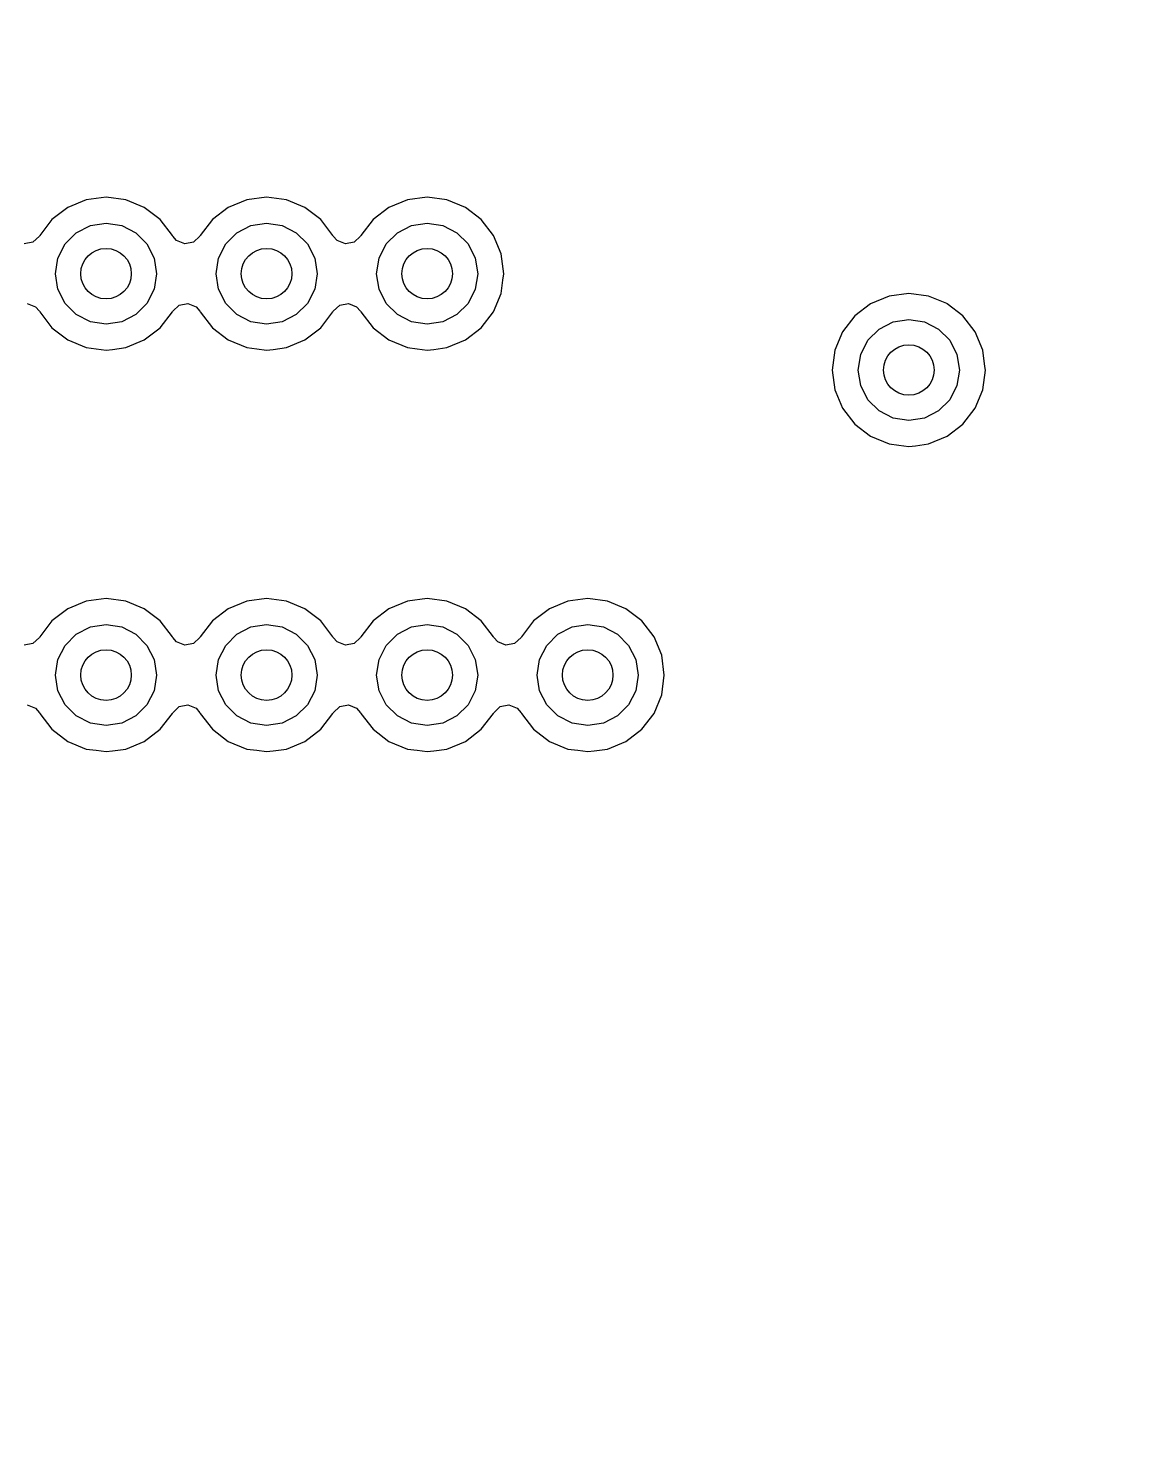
# Model space of a CAD drawing. Extents: x 116 to 183, y -128 to -37.6.
# Drawn here: x 142.64 to 151.36, y -62.36 to -51.15 of the extents above; entities that cross this region are included whole.
import ezdxf

# ---------------------------------------------------------------- set-up
doc = ezdxf.new("R2010")
doc.units = 0
doc.layers.add('BLACK', color=7, linetype='CONTINUOUS')

msp = doc.modelspace()

# ---------------------------------------------------------------- linework, layer by layer
at = {"layer": 'BLACK', "linetype": 'CONTINUOUS'}
for p, q in [((143.099237, -52.500956), (142.95316, -52.561463)), ((143.099239, -52.500955), (143.099237, -52.500956)), ((143.255999, -52.480318), (143.099239, -52.500955)), ((143.256001, -52.480318), (143.255999, -52.480318)), ((143.41276, -52.500955), (143.256001, -52.480318)), ((143.412762, -52.500956), (143.41276, -52.500955)), ((143.558841, -52.561464), (143.412762, -52.500956)), ((144.369237, -52.500956), (144.22316, -52.561463)), ((144.369239, -52.500955), (144.369237, -52.500956)), ((144.525999, -52.480318), (144.369239, -52.500955)), ((144.526001, -52.480318), (144.525999, -52.480318)), ((144.68276, -52.500955), (144.526001, -52.480318)), ((144.682762, -52.500956), (144.68276, -52.500955)), ((144.828841, -52.561464), (144.682762, -52.500956)), ((145.639237, -52.500956), (145.49316, -52.561463)), ((145.639239, -52.500955), (145.639237, -52.500956)), ((145.795999, -52.480318), (145.639239, -52.500955)), ((145.796001, -52.480318), (145.795999, -52.480318)), ((145.95276, -52.500955), (145.796001, -52.480318)), ((145.952762, -52.500956), (145.95276, -52.500955)), ((146.098841, -52.561464), (145.952762, -52.500956)), ((142.95316, -52.561463), (142.827718, -52.657718)), ((143.684282, -52.657718), (143.558841, -52.561464)), ((144.22316, -52.561463), (144.097718, -52.657718)), ((144.954282, -52.657718), (144.828841, -52.561464)), ((145.49316, -52.561463), (145.367718, -52.657718)), ((146.224282, -52.657718), (146.098841, -52.561464)), ((142.827718, -52.657718), (142.731458, -52.783166)), ((143.020886, -52.762393), (143.132393, -52.705577)), ((143.132393, -52.705577), (143.256, -52.686)), ((143.256, -52.686), (143.379607, -52.705577)), ((143.379607, -52.705577), (143.491114, -52.762393)), ((143.780536, -52.783159), (143.684282, -52.657718)), ((144.097718, -52.657718), (144.001458, -52.783166)), ((144.290886, -52.762393), (144.402393, -52.705577)), ((144.402393, -52.705577), (144.526, -52.686)), ((144.526, -52.686), (144.649607, -52.705577)), ((144.649607, -52.705577), (144.761114, -52.762393)), ((145.050536, -52.783159), (144.954282, -52.657718)), ((145.367718, -52.657718), (145.271458, -52.783166)), ((145.560886, -52.762393), (145.672393, -52.705577)), ((145.672393, -52.705577), (145.796, -52.686)), ((145.796, -52.686), (145.919607, -52.705577)), ((145.919607, -52.705577), (146.031114, -52.762393)), ((146.320536, -52.783159), (146.224282, -52.657718)), ((142.677821, -52.836703), (142.609214, -52.849927)), ((142.728387, -52.788487), (142.677821, -52.836703)), ((142.731458, -52.783166), (142.728387, -52.788487)), ((142.932393, -52.850886), (143.020886, -52.762393)), ((143.491114, -52.762393), (143.579607, -52.850886)), ((143.780541, -52.783166), (143.780536, -52.783159)), ((143.783613, -52.788487), (143.780541, -52.783166)), ((143.814349, -52.823959), (143.783613, -52.788487)), ((143.879214, -52.849927), (143.814349, -52.823959)), ((143.947821, -52.836703), (143.879214, -52.849927)), ((143.998387, -52.788487), (143.947821, -52.836703)), ((144.001458, -52.783166), (143.998387, -52.788487)), ((144.202393, -52.850886), (144.290886, -52.762393)), ((144.761114, -52.762393), (144.849607, -52.850886)), ((145.050541, -52.783166), (145.050536, -52.783159)), ((145.053613, -52.788487), (145.050541, -52.783166)), ((145.084349, -52.823959), (145.053613, -52.788487)), ((145.149214, -52.849927), (145.084349, -52.823959)), ((145.217821, -52.836703), (145.149214, -52.849927)), ((145.268387, -52.788487), (145.217821, -52.836703)), ((145.271458, -52.783166), (145.268387, -52.788487)), ((145.472393, -52.850886), (145.560886, -52.762393)), ((146.031114, -52.762393), (146.119607, -52.850886)), ((146.381044, -52.929238), (146.320536, -52.783159)), ((142.875577, -52.962393), (142.932393, -52.850886)), ((143.579607, -52.850886), (143.636423, -52.962393)), ((144.145577, -52.962393), (144.202393, -52.850886)), ((144.849607, -52.850886), (144.906423, -52.962393)), ((145.415577, -52.962393), (145.472393, -52.850886)), ((146.119607, -52.850886), (146.176423, -52.962393)), ((146.381044, -52.929239), (146.381044, -52.929238)), ((146.401682, -53.085998), (146.381044, -52.929239)), ((142.856, -53.086), (142.875577, -52.962393)), ((143.636423, -52.962393), (143.656, -53.086)), ((144.126, -53.086), (144.145577, -52.962393)), ((144.906423, -52.962393), (144.926, -53.086)), ((145.396, -53.086), (145.415577, -52.962393)), ((146.176423, -52.962393), (146.196, -53.086)), ((142.875577, -53.209607), (142.856, -53.086)), ((143.656, -53.086), (143.636423, -53.209607)), ((144.145577, -53.209607), (144.126, -53.086)), ((144.926, -53.086), (144.906423, -53.209607)), ((145.415577, -53.209607), (145.396, -53.086)), ((146.196, -53.086), (146.176423, -53.209607)), ((146.381044, -53.242762), (146.394926, -53.137317)), ((146.394926, -53.137317), (146.401682, -53.086001)), ((146.401682, -53.086001), (146.401682, -53.085998)), ((142.932393, -53.321114), (142.875577, -53.209607)), ((143.636423, -53.209607), (143.579607, -53.321114)), ((144.202393, -53.321114), (144.145577, -53.209607)), ((144.906423, -53.209607), (144.849607, -53.321114)), ((145.472393, -53.321114), (145.415577, -53.209607)), ((146.176423, -53.209607), (146.119607, -53.321114)), ((146.320536, -53.388841), (146.381044, -53.242762)), ((149.449237, -53.262956), (149.30316, -53.323463)), ((149.449239, -53.262955), (149.449237, -53.262956)), ((149.605999, -53.242318), (149.449239, -53.262955)), ((149.606001, -53.242318), (149.605999, -53.242318)), ((149.76276, -53.262955), (149.606001, -53.242318)), ((149.762762, -53.262956), (149.76276, -53.262955)), ((149.90548, -53.322072), (149.762762, -53.262956)), ((142.632782, -53.322072), (142.697648, -53.348037)), ((142.697648, -53.348037), (142.72839, -53.383515)), ((142.72839, -53.383515), (142.731461, -53.388834)), ((142.731461, -53.388834), (142.731464, -53.388841)), ((142.731464, -53.388841), (142.827718, -53.514282)), ((143.020886, -53.409607), (142.932393, -53.321114)), ((143.579607, -53.321114), (143.491114, -53.409607)), ((143.684282, -53.514282), (143.780536, -53.388841)), ((143.780536, -53.388841), (143.780541, -53.388828)), ((143.780541, -53.388828), (143.78361, -53.383515)), ((143.78361, -53.383515), (143.834175, -53.335298)), ((143.834175, -53.335298), (143.902782, -53.322072)), ((143.902782, -53.322072), (143.967648, -53.348037)), ((143.967648, -53.348037), (143.99839, -53.383515)), ((143.99839, -53.383515), (144.001461, -53.388834)), ((144.001461, -53.388834), (144.001464, -53.388841)), ((144.001464, -53.388841), (144.097718, -53.514282)), ((144.290886, -53.409607), (144.202393, -53.321114)), ((144.849607, -53.321114), (144.761114, -53.409607)), ((144.954282, -53.514282), (145.050536, -53.388841)), ((145.050536, -53.388841), (145.050541, -53.388828)), ((145.050541, -53.388828), (145.05361, -53.383515)), ((145.05361, -53.383515), (145.104175, -53.335298)), ((145.104175, -53.335298), (145.172782, -53.322072)), ((145.172782, -53.322072), (145.237648, -53.348037)), ((145.237648, -53.348037), (145.26839, -53.383515)), ((145.26839, -53.383515), (145.271461, -53.388834)), ((145.271461, -53.388834), (145.271464, -53.388841)), ((145.271464, -53.388841), (145.367718, -53.514282)), ((145.560886, -53.409607), (145.472393, -53.321114)), ((146.119607, -53.321114), (146.031114, -53.409607)), ((146.224282, -53.514282), (146.320536, -53.388841)), ((149.30316, -53.323463), (149.177718, -53.419718)), ((149.908841, -53.323464), (149.90548, -53.322072)), ((150.034282, -53.419718), (149.908841, -53.323464)), ((143.132393, -53.466423), (143.020886, -53.409607)), ((143.256, -53.486), (143.132393, -53.466423)), ((143.379607, -53.466423), (143.256, -53.486)), ((143.491114, -53.409607), (143.379607, -53.466423)), ((144.402393, -53.466423), (144.290886, -53.409607)), ((144.526, -53.486), (144.402393, -53.466423)), ((144.649607, -53.466423), (144.526, -53.486)), ((144.761114, -53.409607), (144.649607, -53.466423)), ((145.672393, -53.466423), (145.560886, -53.409607)), ((145.796, -53.486), (145.672393, -53.466423)), ((145.919607, -53.466423), (145.796, -53.486)), ((146.031114, -53.409607), (145.919607, -53.466423)), ((149.177718, -53.419718), (149.081463, -53.54516)), ((149.370886, -53.524393), (149.482393, -53.467577)), ((149.482393, -53.467577), (149.606, -53.448)), ((149.606, -53.448), (149.729607, -53.467577)), ((149.729607, -53.467577), (149.841114, -53.524393)), ((150.130536, -53.545159), (150.034282, -53.419718)), ((142.827718, -53.514282), (142.953159, -53.610536)), ((142.953159, -53.610536), (143.099238, -53.671044)), ((143.412762, -53.671044), (143.558841, -53.610536)), ((143.558841, -53.610536), (143.684282, -53.514282)), ((144.097718, -53.514282), (144.223159, -53.610536)), ((144.223159, -53.610536), (144.369238, -53.671044)), ((144.682762, -53.671044), (144.828841, -53.610536)), ((144.828841, -53.610536), (144.954282, -53.514282)), ((145.367718, -53.514282), (145.493159, -53.610536)), ((145.493159, -53.610536), (145.639238, -53.671044)), ((145.952762, -53.671044), (146.098841, -53.610536)), ((146.098841, -53.610536), (146.224282, -53.514282)), ((149.081463, -53.54516), (149.020956, -53.691237)), ((149.225577, -53.724393), (149.282393, -53.612886)), ((149.282393, -53.612886), (149.370886, -53.524393)), ((149.841114, -53.524393), (149.929607, -53.612886)), ((149.929607, -53.612886), (149.986423, -53.724393)), ((150.191044, -53.691238), (150.130536, -53.545159)), ((143.099238, -53.671044), (143.177619, -53.681363)), ((143.177619, -53.681363), (143.255999, -53.691682)), ((143.255999, -53.691682), (143.256, -53.691682)), ((143.256, -53.691682), (143.256001, -53.691682)), ((143.256001, -53.691682), (143.308254, -53.684802)), ((143.308254, -53.684802), (143.412762, -53.671044)), ((144.369238, -53.671044), (144.447619, -53.681363)), ((144.447619, -53.681363), (144.525999, -53.691682)), ((144.525999, -53.691682), (144.526, -53.691682)), ((144.526, -53.691682), (144.526001, -53.691682)), ((144.526001, -53.691682), (144.578254, -53.684802)), ((144.578254, -53.684802), (144.682762, -53.671044)), ((145.639238, -53.671044), (145.717619, -53.681363)), ((145.717619, -53.681363), (145.795999, -53.691682)), ((145.795999, -53.691682), (145.796, -53.691682)), ((145.796, -53.691682), (145.796001, -53.691682)), ((145.796001, -53.691682), (145.848254, -53.684802)), ((145.848254, -53.684802), (145.952762, -53.671044)), ((149.020955, -53.691239), (149.000318, -53.847998)), ((149.020956, -53.691237), (149.020955, -53.691239)), ((149.206, -53.848), (149.225577, -53.724393)), ((149.986423, -53.724393), (150.006, -53.848)), ((150.191044, -53.691239), (150.191044, -53.691238)), ((150.208204, -53.821585), (150.191044, -53.691239)), ((149.000318, -53.847998), (149.000318, -53.848001)), ((149.000318, -53.848001), (149.020955, -54.00476)), ((149.225577, -53.971607), (149.206, -53.848)), ((150.006, -53.848), (149.986423, -53.971607)), ((150.191044, -54.004762), (150.211682, -53.848)), ((150.211682, -53.848), (150.208204, -53.821585)), ((149.020955, -54.00476), (149.020956, -54.004762)), ((149.020956, -54.004762), (149.02871, -54.023483)), ((149.02871, -54.023483), (149.081464, -54.150841)), ((149.282393, -54.083114), (149.225577, -53.971607)), ((149.986423, -53.971607), (149.929607, -54.083114)), ((150.130536, -54.150841), (150.191044, -54.004762)), ((149.081464, -54.150841), (149.177718, -54.276282)), ((149.370886, -54.171607), (149.282393, -54.083114)), ((149.482393, -54.228423), (149.370886, -54.171607)), ((149.841114, -54.171607), (149.729607, -54.228423)), ((149.929607, -54.083114), (149.841114, -54.171607)), ((150.034282, -54.276282), (150.130536, -54.150841)), ((149.177718, -54.276282), (149.303159, -54.372536)), ((149.606, -54.248), (149.482393, -54.228423)), ((149.729607, -54.228423), (149.606, -54.248)), ((149.908841, -54.372536), (150.034282, -54.276282)), ((149.303159, -54.372536), (149.449238, -54.433044)), ((149.762762, -54.433044), (149.908841, -54.372536)), ((149.449238, -54.433044), (149.527619, -54.443363)), ((149.527619, -54.443363), (149.605999, -54.453682)), ((149.605999, -54.453682), (149.606, -54.453682)), ((149.606, -54.453682), (149.606001, -54.453682)), ((149.606001, -54.453682), (149.658254, -54.446802)), ((149.658254, -54.446802), (149.762762, -54.433044)), ((142.95316, -55.736463), (142.827718, -55.832718)), ((143.099237, -55.675956), (142.95316, -55.736463)), ((143.099239, -55.675955), (143.099237, -55.675956)), ((143.255999, -55.655318), (143.099239, -55.675955)), ((143.256001, -55.655318), (143.255999, -55.655318)), ((143.41276, -55.675955), (143.256001, -55.655318)), ((143.412762, -55.675956), (143.41276, -55.675955)), ((143.558841, -55.736464), (143.412762, -55.675956)), ((143.684282, -55.832718), (143.558841, -55.736464)), ((144.22316, -55.736463), (144.097718, -55.832718)), ((144.369237, -55.675956), (144.22316, -55.736463)), ((144.369239, -55.675955), (144.369237, -55.675956)), ((144.525999, -55.655318), (144.369239, -55.675955)), ((144.526001, -55.655318), (144.525999, -55.655318)), ((144.68276, -55.675955), (144.526001, -55.655318)), ((144.682762, -55.675956), (144.68276, -55.675955)), ((144.828841, -55.736464), (144.682762, -55.675956)), ((144.954282, -55.832718), (144.828841, -55.736464)), ((145.49316, -55.736463), (145.367718, -55.832718)), ((145.639237, -55.675956), (145.49316, -55.736463)), ((145.639239, -55.675955), (145.639237, -55.675956)), ((145.795999, -55.655318), (145.639239, -55.675955)), ((145.796001, -55.655318), (145.795999, -55.655318)), ((145.95276, -55.675955), (145.796001, -55.655318)), ((145.952762, -55.675956), (145.95276, -55.675955)), ((146.098841, -55.736464), (145.952762, -55.675956)), ((146.224282, -55.832718), (146.098841, -55.736464)), ((146.76316, -55.736463), (146.637718, -55.832718)), ((146.909237, -55.675956), (146.76316, -55.736463)), ((146.909239, -55.675955), (146.909237, -55.675956)), ((147.065999, -55.655318), (146.909239, -55.675955)), ((147.066001, -55.655318), (147.065999, -55.655318)), ((147.22276, -55.675955), (147.066001, -55.655318)), ((147.222762, -55.675956), (147.22276, -55.675955)), ((147.368841, -55.736464), (147.222762, -55.675956)), ((147.494282, -55.832718), (147.368841, -55.736464)), ((142.827718, -55.832718), (142.731458, -55.958166)), ((143.132393, -55.880577), (143.256, -55.861)), ((143.256, -55.861), (143.379607, -55.880577)), ((143.780536, -55.958159), (143.684282, -55.832718)), ((144.097718, -55.832718), (144.001458, -55.958166)), ((144.402393, -55.880577), (144.526, -55.861)), ((144.526, -55.861), (144.649607, -55.880577)), ((145.050536, -55.958159), (144.954282, -55.832718)), ((145.367718, -55.832718), (145.271458, -55.958166)), ((145.672393, -55.880577), (145.796, -55.861)), ((145.796, -55.861), (145.919607, -55.880577)), ((146.320536, -55.958159), (146.224282, -55.832718)), ((146.637718, -55.832718), (146.541458, -55.958166)), ((146.942393, -55.880577), (147.066, -55.861)), ((147.066, -55.861), (147.189607, -55.880577)), ((147.590536, -55.958159), (147.494282, -55.832718)), ((142.728387, -55.963487), (142.677821, -56.011703)), ((142.731458, -55.958166), (142.728387, -55.963487)), ((142.932393, -56.025886), (143.020886, -55.937393)), ((143.020886, -55.937393), (143.132393, -55.880577)), ((143.379607, -55.880577), (143.491114, -55.937393)), ((143.491114, -55.937393), (143.579607, -56.025886)), ((143.780541, -55.958166), (143.780536, -55.958159)), ((143.783613, -55.963487), (143.780541, -55.958166)), ((143.814349, -55.998959), (143.783613, -55.963487)), ((143.998387, -55.963487), (143.947821, -56.011703)), ((144.001458, -55.958166), (143.998387, -55.963487)), ((144.202393, -56.025886), (144.290886, -55.937393)), ((144.290886, -55.937393), (144.402393, -55.880577)), ((144.649607, -55.880577), (144.761114, -55.937393)), ((144.761114, -55.937393), (144.849607, -56.025886)), ((145.050541, -55.958166), (145.050536, -55.958159)), ((145.053613, -55.963487), (145.050541, -55.958166)), ((145.084349, -55.998959), (145.053613, -55.963487)), ((145.268387, -55.963487), (145.217821, -56.011703)), ((145.271458, -55.958166), (145.268387, -55.963487)), ((145.472393, -56.025886), (145.560886, -55.937393)), ((145.560886, -55.937393), (145.672393, -55.880577)), ((145.919607, -55.880577), (146.031114, -55.937393)), ((146.031114, -55.937393), (146.119607, -56.025886)), ((146.320541, -55.958166), (146.320536, -55.958159)), ((146.323613, -55.963487), (146.320541, -55.958166)), ((146.354349, -55.998959), (146.323613, -55.963487)), ((146.538387, -55.963487), (146.487821, -56.011703)), ((146.541458, -55.958166), (146.538387, -55.963487)), ((146.742393, -56.025886), (146.830886, -55.937393)), ((146.830886, -55.937393), (146.942393, -55.880577)), ((147.189607, -55.880577), (147.301114, -55.937393)), ((147.301114, -55.937393), (147.389607, -56.025886)), ((147.651044, -56.104238), (147.590536, -55.958159)), ((142.677821, -56.011703), (142.609214, -56.024927)), ((142.875577, -56.137393), (142.932393, -56.025886)), ((143.579607, -56.025886), (143.636423, -56.137393)), ((143.879214, -56.024927), (143.814349, -55.998959)), ((143.947821, -56.011703), (143.879214, -56.024927)), ((144.145577, -56.137393), (144.202393, -56.025886)), ((144.849607, -56.025886), (144.906423, -56.137393)), ((145.149214, -56.024927), (145.084349, -55.998959)), ((145.217821, -56.011703), (145.149214, -56.024927)), ((145.415577, -56.137393), (145.472393, -56.025886)), ((146.119607, -56.025886), (146.176423, -56.137393)), ((146.419214, -56.024927), (146.354349, -55.998959)), ((146.487821, -56.011703), (146.419214, -56.024927)), ((146.685577, -56.137393), (146.742393, -56.025886)), ((147.389607, -56.025886), (147.446423, -56.137393)), ((142.856, -56.261), (142.875577, -56.137393)), ((143.636423, -56.137393), (143.656, -56.261)), ((144.126, -56.261), (144.145577, -56.137393)), ((144.906423, -56.137393), (144.926, -56.261)), ((145.396, -56.261), (145.415577, -56.137393)), ((146.176423, -56.137393), (146.196, -56.261)), ((146.666, -56.261), (146.685577, -56.137393)), ((147.446423, -56.137393), (147.466, -56.261)), ((147.671682, -56.261), (147.651044, -56.104238)), ((142.875577, -56.384607), (142.856, -56.261)), ((143.656, -56.261), (143.636423, -56.384607)), ((144.145577, -56.384607), (144.126, -56.261)), ((144.926, -56.261), (144.906423, -56.384607)), ((145.415577, -56.384607), (145.396, -56.261)), ((146.196, -56.261), (146.176423, -56.384607)), ((146.685577, -56.384607), (146.666, -56.261)), ((147.466, -56.261), (147.446423, -56.384607)), ((147.651044, -56.417762), (147.671682, -56.261)), ((142.932393, -56.496114), (142.875577, -56.384607)), ((143.636423, -56.384607), (143.579607, -56.496114)), ((144.202393, -56.496114), (144.145577, -56.384607)), ((144.906423, -56.384607), (144.849607, -56.496114)), ((145.472393, -56.496114), (145.415577, -56.384607)), ((146.176423, -56.384607), (146.119607, -56.496114)), ((146.742393, -56.496114), (146.685577, -56.384607)), ((147.446423, -56.384607), (147.389607, -56.496114)), ((147.590536, -56.563841), (147.651044, -56.417762)), ((142.632782, -56.497072), (142.697648, -56.523037)), ((142.697648, -56.523037), (142.72839, -56.558515)), ((143.020886, -56.584607), (142.932393, -56.496114)), ((143.579607, -56.496114), (143.491114, -56.584607)), ((143.78361, -56.558515), (143.834175, -56.510298)), ((143.834175, -56.510298), (143.902782, -56.497072)), ((143.902782, -56.497072), (143.967648, -56.523037)), ((143.967648, -56.523037), (143.99839, -56.558515)), ((144.290886, -56.584607), (144.202393, -56.496114)), ((144.849607, -56.496114), (144.761114, -56.584607)), ((145.05361, -56.558515), (145.104175, -56.510298)), ((145.104175, -56.510298), (145.172782, -56.497072)), ((145.172782, -56.497072), (145.237648, -56.523037)), ((145.237648, -56.523037), (145.26839, -56.558515)), ((145.560886, -56.584607), (145.472393, -56.496114)), ((146.119607, -56.496114), (146.031114, -56.584607)), ((146.32361, -56.558515), (146.374175, -56.510298)), ((146.374175, -56.510298), (146.442782, -56.497072)), ((146.442782, -56.497072), (146.507648, -56.523037)), ((146.507648, -56.523037), (146.53839, -56.558515)), ((146.830886, -56.584607), (146.742393, -56.496114)), ((147.389607, -56.496114), (147.301114, -56.584607)), ((142.72839, -56.558515), (142.731461, -56.563834)), ((142.731461, -56.563834), (142.731464, -56.563841)), ((142.731464, -56.563841), (142.827718, -56.689282)), ((143.132393, -56.641423), (143.020886, -56.584607)), ((143.256, -56.661), (143.132393, -56.641423)), ((143.379607, -56.641423), (143.256, -56.661)), ((143.491114, -56.584607), (143.379607, -56.641423)), ((143.684282, -56.689282), (143.780536, -56.563841)), ((143.780536, -56.563841), (143.780541, -56.563828)), ((143.780541, -56.563828), (143.78361, -56.558515)), ((143.99839, -56.558515), (144.001461, -56.563834)), ((144.001461, -56.563834), (144.001464, -56.563841)), ((144.001464, -56.563841), (144.097718, -56.689282)), ((144.402393, -56.641423), (144.290886, -56.584607)), ((144.526, -56.661), (144.402393, -56.641423)), ((144.649607, -56.641423), (144.526, -56.661)), ((144.761114, -56.584607), (144.649607, -56.641423)), ((144.954282, -56.689282), (145.050536, -56.563841)), ((145.050536, -56.563841), (145.050541, -56.563828)), ((145.050541, -56.563828), (145.05361, -56.558515)), ((145.26839, -56.558515), (145.271461, -56.563834)), ((145.271461, -56.563834), (145.271464, -56.563841)), ((145.271464, -56.563841), (145.367718, -56.689282)), ((145.672393, -56.641423), (145.560886, -56.584607)), ((145.796, -56.661), (145.672393, -56.641423)), ((145.919607, -56.641423), (145.796, -56.661)), ((146.031114, -56.584607), (145.919607, -56.641423)), ((146.224282, -56.689282), (146.320536, -56.563841)), ((146.320536, -56.563841), (146.320541, -56.563828)), ((146.320541, -56.563828), (146.32361, -56.558515)), ((146.53839, -56.558515), (146.541461, -56.563834)), ((146.541461, -56.563834), (146.541464, -56.563841)), ((146.541464, -56.563841), (146.637718, -56.689282)), ((146.942393, -56.641423), (146.830886, -56.584607)), ((147.066, -56.661), (146.942393, -56.641423)), ((147.189607, -56.641423), (147.066, -56.661)), ((147.301114, -56.584607), (147.189607, -56.641423)), ((147.494282, -56.689282), (147.590536, -56.563841)), ((142.827718, -56.689282), (142.953159, -56.785536)), ((143.558841, -56.785536), (143.684282, -56.689282)), ((144.097718, -56.689282), (144.223159, -56.785536)), ((144.828841, -56.785536), (144.954282, -56.689282)), ((145.367718, -56.689282), (145.493159, -56.785536)), ((146.098841, -56.785536), (146.224282, -56.689282)), ((146.637718, -56.689282), (146.763159, -56.785536)), ((147.368841, -56.785536), (147.494282, -56.689282)), ((142.953159, -56.785536), (143.099238, -56.846044)), ((143.099238, -56.846044), (143.177619, -56.856363)), ((143.177619, -56.856363), (143.255999, -56.866682)), ((143.255999, -56.866682), (143.256, -56.866682)), ((143.256, -56.866682), (143.256001, -56.866682)), ((143.256001, -56.866682), (143.308254, -56.859802)), ((143.308254, -56.859802), (143.412762, -56.846044)), ((143.412762, -56.846044), (143.558841, -56.785536)), ((144.223159, -56.785536), (144.369238, -56.846044)), ((144.369238, -56.846044), (144.447619, -56.856363)), ((144.447619, -56.856363), (144.525999, -56.866682)), ((144.525999, -56.866682), (144.526, -56.866682)), ((144.526, -56.866682), (144.526001, -56.866682)), ((144.526001, -56.866682), (144.578254, -56.859802)), ((144.578254, -56.859802), (144.682762, -56.846044)), ((144.682762, -56.846044), (144.828841, -56.785536)), ((145.493159, -56.785536), (145.639238, -56.846044)), ((145.639238, -56.846044), (145.717619, -56.856363)), ((145.717619, -56.856363), (145.795999, -56.866682)), ((145.795999, -56.866682), (145.796, -56.866682)), ((145.796, -56.866682), (145.796001, -56.866682)), ((145.796001, -56.866682), (145.848254, -56.859802)), ((145.848254, -56.859802), (145.952762, -56.846044)), ((145.952762, -56.846044), (146.098841, -56.785536)), ((146.763159, -56.785536), (146.909238, -56.846044)), ((146.909238, -56.846044), (146.987619, -56.856363)), ((146.987619, -56.856363), (147.065999, -56.866682)), ((147.065999, -56.866682), (147.066, -56.866682)), ((147.066, -56.866682), (147.066001, -56.866682)), ((147.066001, -56.866682), (147.118254, -56.859802)), ((147.118254, -56.859802), (147.222762, -56.846044)), ((147.222762, -56.846044), (147.368841, -56.785536))]:
    msp.add_line(p, q, dxfattribs=at)
at = {"layer": 'BLACK'}
for centre in [(143.256, -53.086), (144.526, -53.086), (145.796, -53.086), (149.606, -53.848), (143.256, -56.261), (144.526, -56.261), (145.796, -56.261), (147.066, -56.261)]:
    msp.add_circle(centre, 0.2, dxfattribs=at)
msp.add_arc((149.450502, -71.074296), 33.5, 0, 180, dxfattribs=at)

doc.saveas('drawing.dxf')
